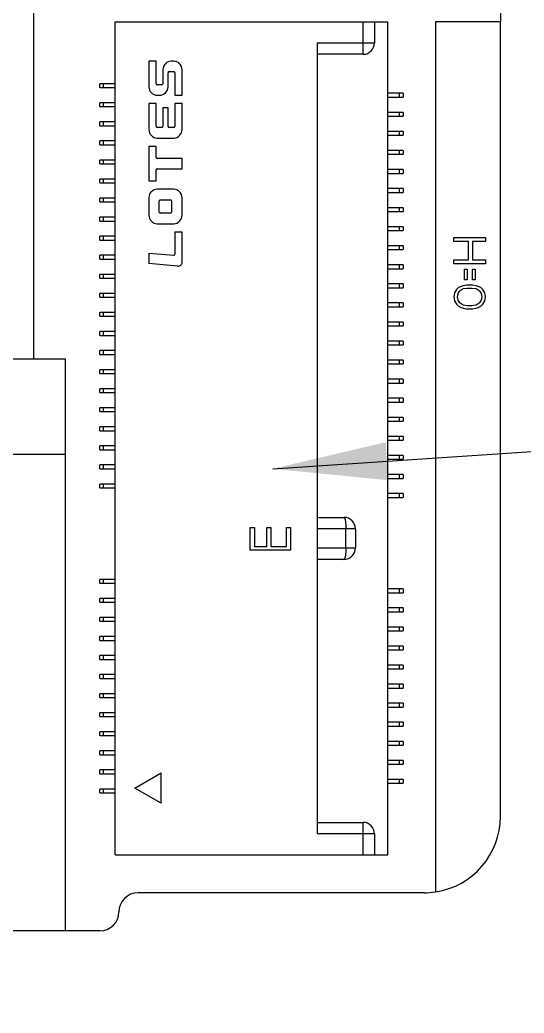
# Model space of a CAD drawing. Header units: millimetres. Extents: x 0 to 594, y 0 to 420.
# Drawn here: x 340.22 to 353.44, y 85.77 to 111.82 of the extents above; entities that cross this region are included whole.
import ezdxf

# ---------------------------------------------------------------- set-up
doc = ezdxf.new("R2010")
doc.units = ezdxf.units.MM
doc.header["$LTSCALE"] = 32.67
doc.layers.get('0').update_dxf_attribs({"linetype": 'CONTINUOUS'})
doc.styles.get("Standard").update_dxf_attribs({"font": 'txt', "width": 0.8})
doc.dimstyles.get("Standard").update_dxf_attribs({"dimtxt": 2.5, "dimasz": 3, "dimexe": 1.5, "dimexo": 1.2, "dimtad": 1, "dimdsep": 46, "dimtxsty": 'STANDARD', "dimblk": '_FILLED', "dimblk1": '_FILLED', "dimblk2": '_FILLED', "dimcen": 0.09, "dimazin": 2, "dimtol": 1, "dimtp": 0.01, "dimtm": 0.01, "dimtfac": 1, "dimtofl": 0, "dimtmove": 0, "dimatfit": 3, "dimldrblk": '_FILLED', "dimfxl": 1, "dimtolj": 1, "dimarcsym": 0})

# ---------------------------------------------------------------- blocks, each defined once
blk = doc.blocks.new('_FILLED')
at = {"color": 0, "linetype": 'BYBLOCK'}
blk.add_solid([(0, 0), (-1, 0.1667), (-1, -0.1667)], dxfattribs=at)

msp = doc.modelspace()

# ---------------------------------------------------------------- linework, layer by layer
at = {"color": 7, "linetype": 'CONTINUOUS'}
for p, q in [((340.584, 102.923), (340.584, 193.753)), ((352.817, 113.423), (352.817, 111.77)), ((342.717, 111.77), (349.867, 111.77)), ((342.717, 89.92), (342.717, 111.77)), ((349.217, 110.92), (349.217, 111.77)), ((349.517, 111.77), (349.517, 111.22)), ((349.867, 89.92), (349.867, 111.77)), ((352.817, 111.77), (351.117, 111.77)), ((351.117, 111.77), (351.117, 88.946)), ((352.817, 90.923), (352.817, 111.77)), ((348.017, 111.22), (349.517, 111.22)), ((348.017, 111.22), (348.017, 90.47)), ((343.795, 110.737), (343.602, 110.737)), ((343.602, 110.737), (343.602, 110.065)), ((343.795, 110.146), (343.795, 110.737)), ((344.252, 110.737), (344.19, 110.737)), ((349.217, 110.92), (348.017, 110.92)), ((343.97, 110.517), (343.97, 110.146)), ((344.472, 109.845), (344.472, 110.517)), ((344.104, 110.065), (344.104, 110.436)), ((344.131, 110.463), (344.252, 110.463)), ((344.279, 110.436), (344.279, 109.845)), ((342.717, 110.145), (342.317, 110.145)), ((342.317, 110.045), (342.317, 110.145)), ((342.317, 110.045), (342.717, 110.045)), ((342.407, 110.145), (342.407, 110.045)), ((343.943, 110.119), (343.822, 110.119)), ((343.822, 109.845), (343.884, 109.845)), ((344.279, 109.845), (344.472, 109.845)), ((350.267, 109.895), (349.867, 109.895)), ((349.867, 109.795), (350.267, 109.795)), ((350.175, 109.795), (350.175, 109.895)), ((350.267, 109.895), (350.267, 109.795)), ((342.717, 109.645), (342.317, 109.645)), ((342.317, 109.545), (342.317, 109.645)), ((342.317, 109.545), (342.717, 109.545)), ((342.407, 109.645), (342.407, 109.545)), ((343.795, 109.624), (343.602, 109.624)), ((343.602, 109.624), (343.602, 108.942)), ((343.795, 109.022), (343.795, 109.624)), ((344.104, 109.517), (343.97, 109.517)), ((343.97, 109.517), (343.97, 109.022)), ((344.104, 109.022), (344.104, 109.517)), ((344.472, 109.624), (344.279, 109.624)), ((344.279, 109.624), (344.279, 109.022)), ((344.472, 108.942), (344.472, 109.624)), ((350.267, 109.395), (349.867, 109.395)), ((349.867, 109.295), (350.267, 109.295)), ((350.175, 109.295), (350.175, 109.395)), ((350.267, 109.395), (350.267, 109.295)), ((342.717, 109.145), (342.317, 109.145)), ((342.317, 109.045), (342.317, 109.145)), ((342.317, 109.045), (342.717, 109.045)), ((342.407, 109.145), (342.407, 109.045)), ((343.943, 108.995), (343.822, 108.995)), ((344.252, 108.995), (344.131, 108.995)), ((343.822, 108.721), (344.252, 108.721)), ((350.267, 108.895), (349.867, 108.895)), ((349.867, 108.795), (350.267, 108.795)), ((350.175, 108.795), (350.175, 108.895)), ((350.267, 108.895), (350.267, 108.795)), ((342.717, 108.645), (342.317, 108.645)), ((342.317, 108.545), (342.317, 108.645)), ((342.317, 108.545), (342.717, 108.545)), ((342.407, 108.645), (342.407, 108.545)), ((343.795, 108.501), (343.602, 108.501)), ((343.602, 108.501), (343.602, 107.598)), ((343.795, 108.213), (343.795, 108.501)), ((350.267, 108.395), (349.867, 108.395)), ((350.175, 108.295), (350.175, 108.395)), ((350.267, 108.395), (350.267, 108.295)), ((342.717, 108.145), (342.317, 108.145)), ((342.317, 108.045), (342.317, 108.145)), ((342.407, 108.145), (342.407, 108.045)), ((344.472, 108.186), (343.822, 108.186)), ((344.472, 107.912), (344.472, 108.186)), ((349.867, 108.295), (350.267, 108.295)), ((342.317, 108.045), (342.717, 108.045)), ((343.795, 107.598), (343.795, 107.885)), ((343.822, 107.912), (344.472, 107.912)), ((350.267, 107.895), (349.867, 107.895)), ((350.175, 107.795), (350.175, 107.895)), ((350.267, 107.895), (350.267, 107.795)), ((342.717, 107.645), (342.317, 107.645)), ((342.317, 107.545), (342.317, 107.645)), ((342.407, 107.645), (342.407, 107.545)), ((349.867, 107.795), (350.267, 107.795)), ((342.317, 107.545), (342.717, 107.545)), ((343.602, 107.598), (343.795, 107.598)), ((344.252, 107.377), (343.822, 107.377)), ((350.267, 107.395), (349.867, 107.395)), ((350.175, 107.295), (350.175, 107.395)), ((350.267, 107.395), (350.267, 107.295)), ((342.717, 107.145), (342.317, 107.145)), ((342.317, 107.045), (342.317, 107.145)), ((342.407, 107.145), (342.407, 107.045)), ((343.602, 107.157), (343.602, 106.695)), ((343.903, 107.103), (344.171, 107.103)), ((344.472, 106.695), (344.472, 107.157)), ((349.867, 107.295), (350.267, 107.295)), ((342.317, 107.045), (342.717, 107.045)), ((343.876, 106.775), (343.876, 107.076)), ((344.198, 107.076), (344.198, 106.775)), ((350.267, 106.895), (349.867, 106.895)), ((350.175, 106.795), (350.175, 106.895)), ((350.267, 106.895), (350.267, 106.795)), ((342.717, 106.645), (342.317, 106.645)), ((342.317, 106.545), (342.317, 106.645)), ((342.407, 106.645), (342.407, 106.545)), ((344.171, 106.748), (343.903, 106.748)), ((349.867, 106.795), (350.267, 106.795)), ((342.317, 106.545), (342.717, 106.545)), ((343.822, 106.474), (344.252, 106.474)), ((350.267, 106.395), (349.867, 106.395)), ((350.175, 106.295), (350.175, 106.395)), ((350.267, 106.395), (350.267, 106.295)), ((342.717, 106.145), (342.317, 106.145)), ((342.317, 106.045), (342.317, 106.145)), ((342.407, 106.145), (342.407, 106.045)), ((344.472, 106.254), (344.279, 106.254)), ((344.279, 106.254), (344.279, 105.673)), ((344.472, 105.469), (344.472, 106.254)), ((349.867, 106.295), (350.267, 106.295)), ((351.595, 106.113), (352.427, 106.113)), ((351.595, 106.009), (351.595, 106.113)), ((352.427, 106.113), (352.427, 106.009)), ((342.317, 106.045), (342.717, 106.045)), ((350.267, 105.895), (349.867, 105.895)), ((349.867, 105.795), (350.267, 105.795)), ((350.175, 105.795), (350.175, 105.895)), ((350.267, 105.895), (350.267, 105.795)), ((351.984, 106.009), (351.595, 106.009)), ((351.984, 105.524), (351.984, 106.009)), ((352.427, 106.009), (352.09, 106.009)), ((352.09, 106.009), (352.09, 105.524)), ((342.717, 105.645), (342.317, 105.645)), ((342.317, 105.545), (342.317, 105.645)), ((342.317, 105.545), (342.717, 105.545)), ((342.407, 105.645), (342.407, 105.545)), ((343.602, 105.703), (344.252, 105.646)), ((343.602, 105.703), (343.602, 105.428)), ((344.356, 105.362), (343.602, 105.428)), ((350.267, 105.395), (349.867, 105.395)), ((349.867, 105.295), (350.267, 105.295)), ((350.175, 105.295), (350.175, 105.395)), ((350.267, 105.395), (350.267, 105.295)), ((351.595, 105.524), (351.984, 105.524)), ((351.595, 105.42), (351.595, 105.524)), ((352.427, 105.42), (351.595, 105.42)), ((351.878, 105.282), (351.949, 105.282)), ((351.878, 105.004), (351.878, 105.282)), ((351.949, 105.282), (351.949, 105.004)), ((352.09, 105.524), (352.427, 105.524)), ((352.09, 105.282), (352.161, 105.282)), ((352.09, 105.004), (352.09, 105.282)), ((352.161, 105.282), (352.161, 105.004)), ((352.427, 105.524), (352.427, 105.42)), ((342.717, 105.145), (342.317, 105.145)), ((342.317, 105.045), (342.317, 105.145)), ((342.317, 105.045), (342.717, 105.045)), ((342.407, 105.145), (342.407, 105.045)), ((351.949, 105.004), (351.878, 105.004)), ((352.161, 105.004), (352.09, 105.004)), ((350.267, 104.895), (349.867, 104.895)), ((349.867, 104.795), (350.267, 104.795)), ((350.175, 104.795), (350.175, 104.895)), ((350.267, 104.895), (350.267, 104.795)), ((351.666, 104.745), (351.613, 104.658)), ((351.719, 104.797), (351.666, 104.745)), ((351.79, 104.831), (351.719, 104.797)), ((351.843, 104.762), (351.737, 104.693)), ((351.843, 104.848), (351.79, 104.831)), ((351.931, 104.866), (351.843, 104.848)), ((351.949, 104.779), (351.843, 104.762)), ((352.09, 104.866), (351.931, 104.866)), ((352.073, 104.779), (351.949, 104.779)), ((352.179, 104.762), (352.073, 104.779)), ((352.179, 104.848), (352.09, 104.866)), ((352.232, 104.831), (352.179, 104.848)), ((352.285, 104.693), (352.179, 104.762)), ((352.303, 104.797), (352.232, 104.831)), ((352.356, 104.745), (352.303, 104.797)), ((352.409, 104.658), (352.356, 104.745)), ((342.717, 104.645), (342.317, 104.645)), ((342.317, 104.545), (342.317, 104.645)), ((342.317, 104.545), (342.717, 104.545)), ((342.407, 104.645), (342.407, 104.545)), ((351.613, 104.658), (351.595, 104.554)), ((351.595, 104.554), (351.613, 104.45)), ((351.701, 104.641), (351.683, 104.554)), ((351.683, 104.554), (351.701, 104.467)), ((351.737, 104.693), (351.701, 104.641)), ((352.32, 104.641), (352.285, 104.693)), ((352.338, 104.554), (352.32, 104.641)), ((352.32, 104.467), (352.338, 104.554)), ((352.427, 104.554), (352.409, 104.658)), ((352.409, 104.45), (352.427, 104.554)), ((350.267, 104.395), (349.867, 104.395)), ((349.867, 104.295), (350.267, 104.295)), ((350.175, 104.295), (350.175, 104.395)), ((350.267, 104.395), (350.267, 104.295)), ((351.613, 104.45), (351.666, 104.363)), ((351.666, 104.363), (351.719, 104.311)), ((351.701, 104.467), (351.737, 104.415)), ((351.719, 104.311), (351.79, 104.277)), ((351.737, 104.415), (351.843, 104.346)), ((351.79, 104.277), (351.843, 104.259)), ((351.843, 104.346), (351.949, 104.329)), ((351.843, 104.259), (351.931, 104.242)), ((351.931, 104.242), (352.09, 104.242)), ((351.949, 104.329), (352.073, 104.329)), ((352.073, 104.329), (352.179, 104.346)), ((352.09, 104.242), (352.179, 104.259)), ((352.179, 104.346), (352.285, 104.415)), ((352.179, 104.259), (352.232, 104.277)), ((352.232, 104.277), (352.303, 104.311)), ((352.285, 104.415), (352.32, 104.467)), ((352.303, 104.311), (352.356, 104.363)), ((352.356, 104.363), (352.409, 104.45)), ((342.717, 104.145), (342.317, 104.145)), ((342.317, 104.045), (342.317, 104.145)), ((342.317, 104.045), (342.717, 104.045)), ((342.407, 104.145), (342.407, 104.045)), ((350.267, 103.895), (349.867, 103.895)), ((349.867, 103.795), (350.267, 103.795)), ((350.175, 103.795), (350.175, 103.895)), ((350.267, 103.895), (350.267, 103.795)), ((342.717, 103.645), (342.317, 103.645)), ((342.317, 103.545), (342.317, 103.645)), ((342.317, 103.545), (342.717, 103.545)), ((342.407, 103.645), (342.407, 103.545)), ((350.267, 103.395), (349.867, 103.395)), ((349.867, 103.295), (350.267, 103.295)), ((350.175, 103.295), (350.175, 103.395)), ((350.267, 103.395), (350.267, 103.295)), ((341.417, 102.923), (265.417, 102.923)), ((341.417, 87.923), (341.417, 102.923)), ((342.717, 103.145), (342.317, 103.145)), ((342.317, 103.045), (342.317, 103.145)), ((342.317, 103.045), (342.717, 103.045)), ((342.407, 103.145), (342.407, 103.045)), ((350.267, 102.895), (349.867, 102.895)), ((349.867, 102.795), (350.267, 102.795)), ((350.175, 102.795), (350.175, 102.895)), ((350.267, 102.895), (350.267, 102.795)), ((342.717, 102.645), (342.317, 102.645)), ((342.317, 102.545), (342.317, 102.645)), ((342.317, 102.545), (342.717, 102.545)), ((342.407, 102.645), (342.407, 102.545)), ((342.717, 102.145), (342.317, 102.145)), ((342.317, 102.045), (342.317, 102.145)), ((342.407, 102.145), (342.407, 102.045)), ((350.267, 102.395), (349.867, 102.395)), ((349.867, 102.295), (350.267, 102.295)), ((350.175, 102.295), (350.175, 102.395)), ((350.267, 102.395), (350.267, 102.295)), ((342.317, 102.045), (342.717, 102.045)), ((350.267, 101.895), (349.867, 101.895)), ((350.175, 101.795), (350.175, 101.895)), ((350.267, 101.895), (350.267, 101.795)), ((342.717, 101.645), (342.317, 101.645)), ((342.317, 101.545), (342.317, 101.645)), ((342.407, 101.645), (342.407, 101.545)), ((349.867, 101.795), (350.267, 101.795)), ((342.317, 101.545), (342.717, 101.545)), ((350.267, 101.395), (349.867, 101.395)), ((350.175, 101.295), (350.175, 101.395)), ((350.267, 101.395), (350.267, 101.295)), ((342.717, 101.145), (342.317, 101.145)), ((342.317, 101.045), (342.317, 101.145)), ((342.407, 101.145), (342.407, 101.045)), ((349.867, 101.295), (350.267, 101.295)), ((342.317, 101.045), (342.717, 101.045)), ((350.267, 100.895), (349.867, 100.895)), ((350.175, 100.795), (350.175, 100.895)), ((350.267, 100.895), (350.267, 100.795)), ((342.717, 100.645), (342.317, 100.645)), ((342.317, 100.545), (342.317, 100.645)), ((342.407, 100.645), (342.407, 100.545)), ((349.867, 100.795), (350.267, 100.795)), ((341.417, 100.423), (316.507, 100.423)), ((342.317, 100.545), (342.717, 100.545)), ((350.267, 100.395), (349.867, 100.395)), ((350.175, 100.295), (350.175, 100.395)), ((350.267, 100.395), (350.267, 100.295)), ((342.717, 100.145), (342.317, 100.145)), ((342.317, 100.045), (342.317, 100.145)), ((342.407, 100.145), (342.407, 100.045)), ((349.867, 100.295), (350.267, 100.295)), ((342.317, 100.045), (342.717, 100.045)), ((350.267, 99.895), (349.867, 99.895)), ((349.867, 99.795), (350.267, 99.795)), ((350.175, 99.795), (350.175, 99.895)), ((350.267, 99.895), (350.267, 99.795)), ((342.717, 99.645), (342.317, 99.645)), ((342.317, 99.545), (342.317, 99.645)), ((342.317, 99.545), (342.717, 99.545)), ((342.407, 99.645), (342.407, 99.545)), ((350.267, 99.395), (349.867, 99.395)), ((349.867, 99.295), (350.267, 99.295)), ((350.175, 99.295), (350.175, 99.395)), ((350.267, 99.395), (350.267, 99.295)), ((348.017, 98.77), (348.717, 98.77)), ((346.258, 98.509), (346.367, 98.509)), ((346.258, 97.912), (346.258, 98.509)), ((346.367, 98.509), (346.367, 98.007)), ((346.692, 98.509), (346.801, 98.509)), ((346.692, 98.007), (346.692, 98.509)), ((346.801, 98.509), (346.801, 98.007)), ((347.208, 98.509), (347.317, 98.509)), ((347.208, 98.007), (347.208, 98.509)), ((347.317, 98.509), (347.317, 97.912)), ((349.017, 98.47), (348.017, 98.47)), ((348.767, 97.97), (348.767, 98.47)), ((349.017, 98.47), (349.017, 97.97)), ((346.367, 98.007), (346.692, 98.007)), ((346.801, 98.007), (347.208, 98.007)), ((348.017, 97.97), (349.017, 97.97)), ((347.317, 97.912), (346.258, 97.912)), ((348.717, 97.67), (348.017, 97.67)), ((342.717, 97.145), (342.317, 97.145)), ((342.317, 97.045), (342.317, 97.145)), ((342.317, 97.045), (342.717, 97.045)), ((342.407, 97.145), (342.407, 97.045)), ((350.267, 96.895), (349.867, 96.895)), ((349.867, 96.795), (350.267, 96.795)), ((350.175, 96.795), (350.175, 96.895)), ((350.267, 96.895), (350.267, 96.795)), ((342.717, 96.645), (342.317, 96.645)), ((342.317, 96.545), (342.317, 96.645)), ((342.317, 96.545), (342.717, 96.545)), ((342.407, 96.645), (342.407, 96.545)), ((342.717, 96.145), (342.317, 96.145)), ((342.317, 96.045), (342.317, 96.145)), ((342.407, 96.145), (342.407, 96.045)), ((350.267, 96.395), (349.867, 96.395)), ((349.867, 96.295), (350.267, 96.295)), ((350.175, 96.295), (350.175, 96.395)), ((350.267, 96.395), (350.267, 96.295)), ((342.317, 96.045), (342.717, 96.045)), ((350.267, 95.895), (349.867, 95.895)), ((350.175, 95.795), (350.175, 95.895)), ((350.267, 95.895), (350.267, 95.795)), ((342.717, 95.645), (342.317, 95.645)), ((342.317, 95.545), (342.317, 95.645)), ((342.407, 95.645), (342.407, 95.545)), ((349.867, 95.795), (350.267, 95.795)), ((342.317, 95.545), (342.717, 95.545)), ((350.267, 95.395), (349.867, 95.395)), ((350.175, 95.295), (350.175, 95.395)), ((350.267, 95.395), (350.267, 95.295)), ((342.717, 95.145), (342.317, 95.145)), ((342.317, 95.045), (342.317, 95.145)), ((342.407, 95.145), (342.407, 95.045)), ((349.867, 95.295), (350.267, 95.295)), ((342.317, 95.045), (342.717, 95.045)), ((350.267, 94.895), (349.867, 94.895)), ((350.175, 94.795), (350.175, 94.895)), ((350.267, 94.895), (350.267, 94.795)), ((342.717, 94.645), (342.317, 94.645)), ((342.317, 94.545), (342.317, 94.645)), ((342.407, 94.645), (342.407, 94.545)), ((349.867, 94.795), (350.267, 94.795)), ((342.317, 94.545), (342.717, 94.545)), ((350.267, 94.395), (349.867, 94.395)), ((350.175, 94.295), (350.175, 94.395)), ((350.267, 94.395), (350.267, 94.295)), ((342.717, 94.145), (342.317, 94.145)), ((342.317, 94.045), (342.317, 94.145)), ((342.407, 94.145), (342.407, 94.045)), ((349.867, 94.295), (350.267, 94.295)), ((342.317, 94.045), (342.717, 94.045)), ((350.267, 93.895), (349.867, 93.895)), ((350.175, 93.795), (350.175, 93.895)), ((350.267, 93.895), (350.267, 93.795)), ((342.717, 93.645), (342.317, 93.645)), ((342.317, 93.545), (342.317, 93.645)), ((342.317, 93.545), (342.717, 93.545)), ((342.407, 93.645), (342.407, 93.545)), ((349.867, 93.795), (350.267, 93.795)), ((350.267, 93.395), (349.867, 93.395)), ((349.867, 93.295), (350.267, 93.295)), ((350.175, 93.295), (350.175, 93.395)), ((350.267, 93.395), (350.267, 93.295)), ((342.717, 93.145), (342.317, 93.145)), ((342.317, 93.045), (342.317, 93.145)), ((342.317, 93.045), (342.717, 93.045)), ((342.407, 93.145), (342.407, 93.045)), ((350.267, 92.895), (349.867, 92.895)), ((349.867, 92.795), (350.267, 92.795)), ((350.175, 92.795), (350.175, 92.895)), ((350.267, 92.895), (350.267, 92.795)), ((342.717, 92.645), (342.317, 92.645)), ((342.317, 92.545), (342.317, 92.645)), ((342.317, 92.545), (342.717, 92.545)), ((342.407, 92.645), (342.407, 92.545)), ((350.267, 92.395), (349.867, 92.395)), ((349.867, 92.295), (350.267, 92.295)), ((350.175, 92.295), (350.175, 92.395)), ((350.267, 92.395), (350.267, 92.295)), ((342.717, 92.145), (342.317, 92.145)), ((342.317, 92.045), (342.317, 92.145)), ((342.317, 92.045), (342.717, 92.045)), ((342.407, 92.145), (342.407, 92.045)), ((343.233, 91.67), (343.926, 92.07)), ((343.926, 91.27), (343.926, 92.07)), ((350.267, 91.895), (349.867, 91.895)), ((349.867, 91.795), (350.267, 91.795)), ((350.175, 91.795), (350.175, 91.895)), ((350.267, 91.895), (350.267, 91.795)), ((342.717, 91.645), (342.317, 91.645)), ((342.317, 91.545), (342.317, 91.645)), ((342.317, 91.545), (342.717, 91.545)), ((342.407, 91.645), (342.407, 91.545)), ((343.926, 91.27), (343.233, 91.67)), ((348.017, 90.77), (349.217, 90.77)), ((349.217, 89.92), (349.217, 90.77)), ((349.517, 90.47), (348.017, 90.47)), ((349.517, 90.47), (349.517, 89.92)), ((342.717, 89.92), (349.867, 89.92)), ((350.817, 88.923), (343.317, 88.923)), ((342.317, 87.923), (316.667, 87.923))]:
    msp.add_line(p, q, dxfattribs=at)
for points in [[(348.717, 98.77), (348.732, 98.755), (348.746, 98.712), (348.757, 98.646), (348.764, 98.562), (348.767, 98.47)], [(348.767, 97.97), (348.764, 97.878), (348.757, 97.795), (348.746, 97.728), (348.732, 97.685), (348.717, 97.67)]]:
    msp.add_lwpolyline(points, dxfattribs=at)
for centre, radius, start, end in [((349.217, 111.22), 0.3, 270, 360), ((344.19, 110.517), 0.22, 90, 180), ((344.252, 110.517), 0.22, 0, 90), ((344.131, 110.436), 0.0269, 90, 180), ((344.252, 110.436), 0.0269, 0, 90), ((343.822, 110.065), 0.22, 180, 270), ((343.822, 110.146), 0.0269, 180, 270), ((343.884, 110.065), 0.22, 270, 360), ((343.943, 110.146), 0.0269, 270, 360), ((343.822, 108.942), 0.22, 180, 270), ((343.822, 109.022), 0.0269, 180, 270), ((343.943, 109.022), 0.0269, 270, 0), ((344.131, 109.022), 0.0269, 180, 270), ((344.252, 109.022), 0.0269, 270, 360), ((344.252, 108.942), 0.22, 270, 360), ((343.822, 108.213), 0.0269, 180, 270), ((343.822, 107.885), 0.0269, 90, 180.0001), ((343.822, 107.157), 0.22, 90, 180), ((344.252, 107.157), 0.22, 0, 90), ((343.903, 107.076), 0.0269, 90, 180), ((344.171, 107.076), 0.0269, 0, 90), ((343.822, 106.695), 0.22, 180, 270), ((343.903, 106.775), 0.0269, 180, 270), ((344.171, 106.775), 0.0269, 270, 360), ((344.252, 106.695), 0.22, 270, 360), ((344.252, 105.673), 0.0269, 266.4652, 0.0003), ((344.365, 105.469), 0.108, 265, 360), ((348.717, 98.47), 0.3, 0, 90), ((348.717, 97.97), 0.3, 270, 360), ((349.217, 90.47), 0.3, 0, 90), ((350.817, 90.923), 2, 278.6269, 360), ((343.317, 88.423), 0.5, 90, 180), ((350.817, 90.923), 2, 270, 278.6269), ((342.317, 88.423), 0.5, 270, 360)]:
    msp.add_arc(centre, radius, start, end, dxfattribs=at)

# ---------------------------------------------------------------- leaders
for points in [[(346.852, 100.045), (371.084, 101.661)], [(334.242, 93.123), (347.877, 68.231)]]:
    msp.add_leader(points, dimstyle='STANDARD', override={"dimtad": 0}, dxfattribs=at)

doc.saveas('drawing.dxf')
